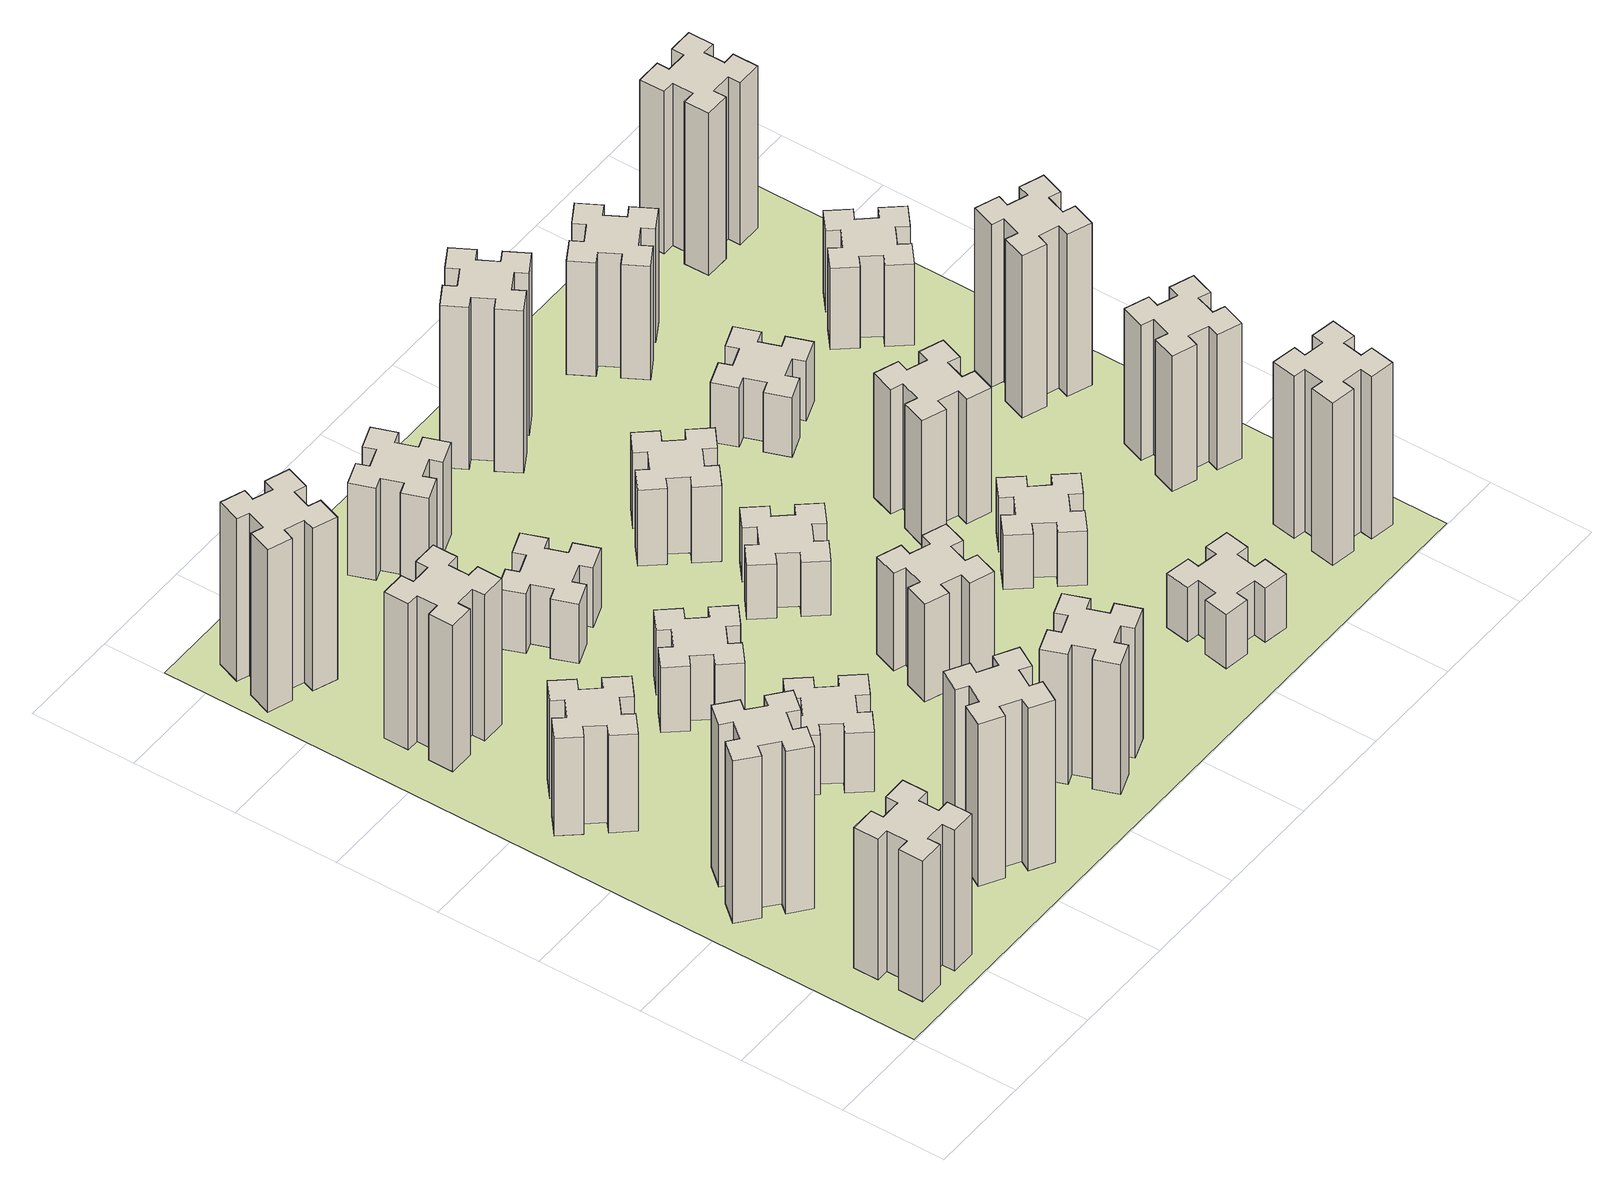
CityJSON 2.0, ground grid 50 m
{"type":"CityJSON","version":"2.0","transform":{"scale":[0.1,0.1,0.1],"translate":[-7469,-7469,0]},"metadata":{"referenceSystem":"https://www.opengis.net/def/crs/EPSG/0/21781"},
"CityObjects":{
"building1":{"type":"Building","attributes":{"class":"1000","function":"1000","usage":"1000","yearOfConstruction":2016,"roofType":"1000","measuredHeight":78,"storeysAboveGround":30,"storeysBelowGround":0},"geometry":[{"type":"Solid","lod":"1","boundaries":[[[[0,1,2,3,4,5,6,7,8,9,10,11,12,13,14,15,16,17,18,19]],[[17,16,20,21]],[[16,15,22,20]],[[15,14,23,22]],[[14,13,24,23]],[[13,12,25,24]],[[12,11,26,25]],[[11,10,27,26]],[[10,9,28,27]],[[9,8,29,28]],[[8,7,30,29]],[[7,6,31,30]],[[6,5,32,31]],[[5,4,33,32]],[[4,3,34,33]],[[3,2,35,34]],[[2,1,36,35]],[[1,0,37,36]],[[0,19,38,37]],[[19,18,39,38]],[[18,17,21,39]],[[24,25,26,27,28,29,30,31,32,33,34,35,36,37,38,39,21,20,22,23]]]]}]},
"building2":{"type":"Building","attributes":{"class":"1000","function":"1000","usage":"1000","yearOfConstruction":2016,"roofType":"1000","measuredHeight":90,"storeysAboveGround":30,"storeysBelowGround":0},"geometry":[{"type":"Solid","lod":"1","boundaries":[[[[40,41,42,43,44,45,46,47,48,49,50,51,52,53,54,55,56,57,58,59]],[[57,56,60,61]],[[56,55,62,60]],[[55,54,63,62]],[[54,53,64,63]],[[53,52,65,64]],[[52,51,66,65]],[[51,50,67,66]],[[50,49,68,67]],[[49,48,69,68]],[[48,47,70,69]],[[47,46,71,70]],[[46,45,72,71]],[[45,44,73,72]],[[44,43,74,73]],[[43,42,75,74]],[[42,41,76,75]],[[41,40,77,76]],[[40,59,78,77]],[[59,58,79,78]],[[58,57,61,79]],[[64,65,66,67,68,69,70,71,72,73,74,75,76,77,78,79,61,60,62,63]]]]}]},
"building3":{"type":"Building","attributes":{"class":"1000","function":"1000","usage":"1000","yearOfConstruction":2016,"roofType":"1000","measuredHeight":54,"storeysAboveGround":30,"storeysBelowGround":0},"geometry":[{"type":"Solid","lod":"1","boundaries":[[[[80,81,82,83,84,85,86,87,88,89,90,91,92,93,94,95,96,97,98,99]],[[97,96,100,101]],[[96,95,102,100]],[[95,94,103,102]],[[94,93,104,103]],[[93,92,105,104]],[[92,91,106,105]],[[91,90,107,106]],[[90,89,108,107]],[[89,88,109,108]],[[88,87,110,109]],[[87,86,111,110]],[[86,85,112,111]],[[85,84,113,112]],[[84,83,114,113]],[[83,82,115,114]],[[82,81,116,115]],[[81,80,117,116]],[[80,99,118,117]],[[99,98,119,118]],[[98,97,101,119]],[[104,105,106,107,108,109,110,111,112,113,114,115,116,117,118,119,101,100,102,103]]]]}]},
"building4":{"type":"Building","attributes":{"class":"1000","function":"1000","usage":"1000","yearOfConstruction":2016,"roofType":"1000","measuredHeight":81,"storeysAboveGround":30,"storeysBelowGround":0},"geometry":[{"type":"Solid","lod":"1","boundaries":[[[[120,121,122,123,124,125,126,127,128,129,130,131,132,133,134,135,136,137,138,139]],[[137,136,140,141]],[[136,135,142,140]],[[135,134,143,142]],[[134,133,144,143]],[[133,132,145,144]],[[132,131,146,145]],[[131,130,147,146]],[[130,129,148,147]],[[129,128,149,148]],[[128,127,150,149]],[[127,126,151,150]],[[126,125,152,151]],[[125,124,153,152]],[[124,123,154,153]],[[123,122,155,154]],[[122,121,156,155]],[[121,120,157,156]],[[120,139,158,157]],[[139,138,159,158]],[[138,137,141,159]],[[144,145,146,147,148,149,150,151,152,153,154,155,156,157,158,159,141,140,142,143]]]]}]},
"building5":{"type":"Building","attributes":{"class":"1000","function":"1000","usage":"1000","yearOfConstruction":2016,"roofType":"1000","measuredHeight":90,"storeysAboveGround":30,"storeysBelowGround":0},"geometry":[{"type":"Solid","lod":"1","boundaries":[[[[160,161,162,163,164,165,166,167,168,169,170,171,172,173,174,175,176,177,178,179]],[[177,176,180,181]],[[176,175,182,180]],[[175,174,183,182]],[[174,173,184,183]],[[173,172,185,184]],[[172,171,186,185]],[[171,170,187,186]],[[170,169,188,187]],[[169,168,189,188]],[[168,167,190,189]],[[167,166,191,190]],[[166,165,192,191]],[[165,164,193,192]],[[164,163,194,193]],[[163,162,195,194]],[[162,161,196,195]],[[161,160,197,196]],[[160,179,198,197]],[[179,178,199,198]],[[178,177,181,199]],[[184,185,186,187,188,189,190,191,192,193,194,195,196,197,198,199,181,180,182,183]]]]}]},
"building6":{"type":"Building","attributes":{"class":"1000","function":"1000","usage":"1000","yearOfConstruction":2016,"roofType":"1000","measuredHeight":90,"storeysAboveGround":30,"storeysBelowGround":0},"geometry":[{"type":"Solid","lod":"1","boundaries":[[[[200,201,202,203,204,205,206,207,208,209,210,211,212,213,214,215,216,217,218,219]],[[217,216,220,221]],[[216,215,222,220]],[[215,214,223,222]],[[214,213,224,223]],[[213,212,225,224]],[[212,211,226,225]],[[211,210,227,226]],[[210,209,228,227]],[[209,208,229,228]],[[208,207,230,229]],[[207,206,231,230]],[[206,205,232,231]],[[205,204,233,232]],[[204,203,234,233]],[[203,202,235,234]],[[202,201,236,235]],[[201,200,237,236]],[[200,219,238,237]],[[219,218,239,238]],[[218,217,221,239]],[[224,225,226,227,228,229,230,231,232,233,234,235,236,237,238,239,221,220,222,223]]]]}]},
"building7":{"type":"Building","attributes":{"class":"1000","function":"1000","usage":"1000","yearOfConstruction":2016,"roofType":"1000","measuredHeight":33,"storeysAboveGround":30,"storeysBelowGround":0},"geometry":[{"type":"Solid","lod":"1","boundaries":[[[[240,241,242,243,244,245,246,247,248,249,250,251,252,253,254,255,256,257,258,259]],[[257,256,260,261]],[[256,255,262,260]],[[255,254,263,262]],[[254,253,264,263]],[[253,252,265,264]],[[252,251,266,265]],[[251,250,267,266]],[[250,249,268,267]],[[249,248,269,268]],[[248,247,270,269]],[[247,246,271,270]],[[246,245,272,271]],[[245,244,273,272]],[[244,243,274,273]],[[243,242,275,274]],[[242,241,276,275]],[[241,240,277,276]],[[240,259,278,277]],[[259,258,279,278]],[[258,257,261,279]],[[264,265,266,267,268,269,270,271,272,273,274,275,276,277,278,279,261,260,262,263]]]]}]},
"building8":{"type":"Building","attributes":{"class":"1000","function":"1000","usage":"1000","yearOfConstruction":2016,"roofType":"1000","measuredHeight":36,"storeysAboveGround":30,"storeysBelowGround":0},"geometry":[{"type":"Solid","lod":"1","boundaries":[[[[280,281,282,283,284,285,286,287,288,289,290,291,292,293,294,295,296,297,298,299]],[[297,296,300,301]],[[296,295,302,300]],[[295,294,303,302]],[[294,293,304,303]],[[293,292,305,304]],[[292,291,306,305]],[[291,290,307,306]],[[290,289,308,307]],[[289,288,309,308]],[[288,287,310,309]],[[287,286,311,310]],[[286,285,312,311]],[[285,284,313,312]],[[284,283,314,313]],[[283,282,315,314]],[[282,281,316,315]],[[281,280,317,316]],[[280,299,318,317]],[[299,298,319,318]],[[298,297,301,319]],[[304,305,306,307,308,309,310,311,312,313,314,315,316,317,318,319,301,300,302,303]]]]}]},
"building9":{"type":"Building","attributes":{"class":"1000","function":"1000","usage":"1000","yearOfConstruction":2016,"roofType":"1000","measuredHeight":72,"storeysAboveGround":30,"storeysBelowGround":0},"geometry":[{"type":"Solid","lod":"1","boundaries":[[[[320,321,322,323,324,325,326,327,328,329,330,331,332,333,334,335,336,337,338,339]],[[337,336,340,341]],[[336,335,342,340]],[[335,334,343,342]],[[334,333,344,343]],[[333,332,345,344]],[[332,331,346,345]],[[331,330,347,346]],[[330,329,348,347]],[[329,328,349,348]],[[328,327,350,349]],[[327,326,351,350]],[[326,325,352,351]],[[325,324,353,352]],[[324,323,354,353]],[[323,322,355,354]],[[322,321,356,355]],[[321,320,357,356]],[[320,339,358,357]],[[339,338,359,358]],[[338,337,341,359]],[[344,345,346,347,348,349,350,351,352,353,354,355,356,357,358,359,341,340,342,343]]]]}]},
"building10":{"type":"Building","attributes":{"class":"1000","function":"1000","usage":"1000","yearOfConstruction":2016,"roofType":"1000","measuredHeight":33,"storeysAboveGround":30,"storeysBelowGround":0},"geometry":[{"type":"Solid","lod":"1","boundaries":[[[[360,361,362,363,364,365,366,367,368,369,370,371,372,373,374,375,376,377,378,379]],[[377,376,380,381]],[[376,375,382,380]],[[375,374,383,382]],[[374,373,384,383]],[[373,372,385,384]],[[372,371,386,385]],[[371,370,387,386]],[[370,369,388,387]],[[369,368,389,388]],[[368,367,390,389]],[[367,366,391,390]],[[366,365,392,391]],[[365,364,393,392]],[[364,363,394,393]],[[363,362,395,394]],[[362,361,396,395]],[[361,360,397,396]],[[360,379,398,397]],[[379,378,399,398]],[[378,377,381,399]],[[384,385,386,387,388,389,390,391,392,393,394,395,396,397,398,399,381,380,382,383]]]]}]},
"building11":{"type":"Building","attributes":{"class":"1000","function":"1000","usage":"1000","yearOfConstruction":2016,"roofType":"1000","measuredHeight":51,"storeysAboveGround":30,"storeysBelowGround":0},"geometry":[{"type":"Solid","lod":"1","boundaries":[[[[400,401,402,403,404,405,406,407,408,409,410,411,412,413,414,415,416,417,418,419]],[[417,416,420,421]],[[416,415,422,420]],[[415,414,423,422]],[[414,413,424,423]],[[413,412,425,424]],[[412,411,426,425]],[[411,410,427,426]],[[410,409,428,427]],[[409,408,429,428]],[[408,407,430,429]],[[407,406,431,430]],[[406,405,432,431]],[[405,404,433,432]],[[404,403,434,433]],[[403,402,435,434]],[[402,401,436,435]],[[401,400,437,436]],[[400,419,438,437]],[[419,418,439,438]],[[418,417,421,439]],[[424,425,426,427,428,429,430,431,432,433,434,435,436,437,438,439,421,420,422,423]]]]}]},
"building12":{"type":"Building","attributes":{"class":"1000","function":"1000","usage":"1000","yearOfConstruction":2016,"roofType":"1000","measuredHeight":54,"storeysAboveGround":30,"storeysBelowGround":0},"geometry":[{"type":"Solid","lod":"1","boundaries":[[[[440,441,442,443,444,445,446,447,448,449,450,451,452,453,454,455,456,457,458,459]],[[457,456,460,461]],[[456,455,462,460]],[[455,454,463,462]],[[454,453,464,463]],[[453,452,465,464]],[[452,451,466,465]],[[451,450,467,466]],[[450,449,468,467]],[[449,448,469,468]],[[448,447,470,469]],[[447,446,471,470]],[[446,445,472,471]],[[445,444,473,472]],[[444,443,474,473]],[[443,442,475,474]],[[442,441,476,475]],[[441,440,477,476]],[[440,459,478,477]],[[459,458,479,478]],[[458,457,461,479]],[[464,465,466,467,468,469,470,471,472,473,474,475,476,477,478,479,461,460,462,463]]]]}]},
"building13":{"type":"Building","attributes":{"class":"1000","function":"1000","usage":"1000","yearOfConstruction":2016,"roofType":"1000","measuredHeight":30,"storeysAboveGround":30,"storeysBelowGround":0},"geometry":[{"type":"Solid","lod":"1","boundaries":[[[[480,481,482,483,484,485,486,487,488,489,490,491,492,493,494,495,496,497,498,499]],[[497,496,500,501]],[[496,495,502,500]],[[495,494,503,502]],[[494,493,504,503]],[[493,492,505,504]],[[492,491,506,505]],[[491,490,507,506]],[[490,489,508,507]],[[489,488,509,508]],[[488,487,510,509]],[[487,486,511,510]],[[486,485,512,511]],[[485,484,513,512]],[[484,483,514,513]],[[483,482,515,514]],[[482,481,516,515]],[[481,480,517,516]],[[480,499,518,517]],[[499,498,519,518]],[[498,497,501,519]],[[504,505,506,507,508,509,510,511,512,513,514,515,516,517,518,519,501,500,502,503]]]]}]},
"building14":{"type":"Building","attributes":{"class":"1000","function":"1000","usage":"1000","yearOfConstruction":2016,"roofType":"1000","measuredHeight":42,"storeysAboveGround":30,"storeysBelowGround":0},"geometry":[{"type":"Solid","lod":"1","boundaries":[[[[520,521,522,523,524,525,526,527,528,529,530,531,532,533,534,535,536,537,538,539]],[[537,536,540,541]],[[536,535,542,540]],[[535,534,543,542]],[[534,533,544,543]],[[533,532,545,544]],[[532,531,546,545]],[[531,530,547,546]],[[530,529,548,547]],[[529,528,549,548]],[[528,527,550,549]],[[527,526,551,550]],[[526,525,552,551]],[[525,524,553,552]],[[524,523,554,553]],[[523,522,555,554]],[[522,521,556,555]],[[521,520,557,556]],[[520,539,558,557]],[[539,538,559,558]],[[538,537,541,559]],[[544,545,546,547,548,549,550,551,552,553,554,555,556,557,558,559,541,540,542,543]]]]}]},
"building15":{"type":"Building","attributes":{"class":"1000","function":"1000","usage":"1000","yearOfConstruction":2016,"roofType":"1000","measuredHeight":30,"storeysAboveGround":30,"storeysBelowGround":0},"geometry":[{"type":"Solid","lod":"1","boundaries":[[[[560,561,562,563,564,565,566,567,568,569,570,571,572,573,574,575,576,577,578,579]],[[577,576,580,581]],[[576,575,582,580]],[[575,574,583,582]],[[574,573,584,583]],[[573,572,585,584]],[[572,571,586,585]],[[571,570,587,586]],[[570,569,588,587]],[[569,568,589,588]],[[568,567,590,589]],[[567,566,591,590]],[[566,565,592,591]],[[565,564,593,592]],[[564,563,594,593]],[[563,562,595,594]],[[562,561,596,595]],[[561,560,597,596]],[[560,579,598,597]],[[579,578,599,598]],[[578,577,581,599]],[[584,585,586,587,588,589,590,591,592,593,594,595,596,597,598,599,581,580,582,583]]]]}]},
"building16":{"type":"Building","attributes":{"class":"1000","function":"1000","usage":"1000","yearOfConstruction":2016,"roofType":"1000","measuredHeight":90,"storeysAboveGround":30,"storeysBelowGround":0},"geometry":[{"type":"Solid","lod":"1","boundaries":[[[[600,601,602,603,604,605,606,607,608,609,610,611,612,613,614,615,616,617,618,619]],[[617,616,620,621]],[[616,615,622,620]],[[615,614,623,622]],[[614,613,624,623]],[[613,612,625,624]],[[612,611,626,625]],[[611,610,627,626]],[[610,609,628,627]],[[609,608,629,628]],[[608,607,630,629]],[[607,606,631,630]],[[606,605,632,631]],[[605,604,633,632]],[[604,603,634,633]],[[603,602,635,634]],[[602,601,636,635]],[[601,600,637,636]],[[600,619,638,637]],[[619,618,639,638]],[[618,617,621,639]],[[624,625,626,627,628,629,630,631,632,633,634,635,636,637,638,639,621,620,622,623]]]]}]},
"building17":{"type":"Building","attributes":{"class":"1000","function":"1000","usage":"1000","yearOfConstruction":2016,"roofType":"1000","measuredHeight":30,"storeysAboveGround":30,"storeysBelowGround":0},"geometry":[{"type":"Solid","lod":"1","boundaries":[[[[640,641,642,643,644,645,646,647,648,649,650,651,652,653,654,655,656,657,658,659]],[[657,656,660,661]],[[656,655,662,660]],[[655,654,663,662]],[[654,653,664,663]],[[653,652,665,664]],[[652,651,666,665]],[[651,650,667,666]],[[650,649,668,667]],[[649,648,669,668]],[[648,647,670,669]],[[647,646,671,670]],[[646,645,672,671]],[[645,644,673,672]],[[644,643,674,673]],[[643,642,675,674]],[[642,641,676,675]],[[641,640,677,676]],[[640,659,678,677]],[[659,658,679,678]],[[658,657,661,679]],[[664,665,666,667,668,669,670,671,672,673,674,675,676,677,678,679,661,660,662,663]]]]}]},
"building18":{"type":"Building","attributes":{"class":"1000","function":"1000","usage":"1000","yearOfConstruction":2016,"roofType":"1000","measuredHeight":69,"storeysAboveGround":30,"storeysBelowGround":0},"geometry":[{"type":"Solid","lod":"1","boundaries":[[[[680,681,682,683,684,685,686,687,688,689,690,691,692,693,694,695,696,697,698,699]],[[697,696,700,701]],[[696,695,702,700]],[[695,694,703,702]],[[694,693,704,703]],[[693,692,705,704]],[[692,691,706,705]],[[691,690,707,706]],[[690,689,708,707]],[[689,688,709,708]],[[688,687,710,709]],[[687,686,711,710]],[[686,685,712,711]],[[685,684,713,712]],[[684,683,714,713]],[[683,682,715,714]],[[682,681,716,715]],[[681,680,717,716]],[[680,699,718,717]],[[699,698,719,718]],[[698,697,701,719]],[[704,705,706,707,708,709,710,711,712,713,714,715,716,717,718,719,701,700,702,703]]]]}]},
"building19":{"type":"Building","attributes":{"class":"1000","function":"1000","usage":"1000","yearOfConstruction":2016,"roofType":"1000","measuredHeight":33,"storeysAboveGround":30,"storeysBelowGround":0},"geometry":[{"type":"Solid","lod":"1","boundaries":[[[[720,721,722,723,724,725,726,727,728,729,730,731,732,733,734,735,736,737,738,739]],[[737,736,740,741]],[[736,735,742,740]],[[735,734,743,742]],[[734,733,744,743]],[[733,732,745,744]],[[732,731,746,745]],[[731,730,747,746]],[[730,729,748,747]],[[729,728,749,748]],[[728,727,750,749]],[[727,726,751,750]],[[726,725,752,751]],[[725,724,753,752]],[[724,723,754,753]],[[723,722,755,754]],[[722,721,756,755]],[[721,720,757,756]],[[720,739,758,757]],[[739,738,759,758]],[[738,737,741,759]],[[744,745,746,747,748,749,750,751,752,753,754,755,756,757,758,759,741,740,742,743]]]]}]},
"building20":{"type":"Building","attributes":{"class":"1000","function":"1000","usage":"1000","yearOfConstruction":2016,"roofType":"1000","measuredHeight":90,"storeysAboveGround":30,"storeysBelowGround":0},"geometry":[{"type":"Solid","lod":"1","boundaries":[[[[760,761,762,763,764,765,766,767,768,769,770,771,772,773,774,775,776,777,778,779]],[[777,776,780,781]],[[776,775,782,780]],[[775,774,783,782]],[[774,773,784,783]],[[773,772,785,784]],[[772,771,786,785]],[[771,770,787,786]],[[770,769,788,787]],[[769,768,789,788]],[[768,767,790,789]],[[767,766,791,790]],[[766,765,792,791]],[[765,764,793,792]],[[764,763,794,793]],[[763,762,795,794]],[[762,761,796,795]],[[761,760,797,796]],[[760,779,798,797]],[[779,778,799,798]],[[778,777,781,799]],[[784,785,786,787,788,789,790,791,792,793,794,795,796,797,798,799,781,780,782,783]]]]}]},
"building21":{"type":"Building","attributes":{"class":"1000","function":"1000","usage":"1000","yearOfConstruction":2016,"roofType":"1000","measuredHeight":63,"storeysAboveGround":30,"storeysBelowGround":0},"geometry":[{"type":"Solid","lod":"1","boundaries":[[[[800,801,802,803,804,805,806,807,808,809,810,811,812,813,814,815,816,817,818,819]],[[817,816,820,821]],[[816,815,822,820]],[[815,814,823,822]],[[814,813,824,823]],[[813,812,825,824]],[[812,811,826,825]],[[811,810,827,826]],[[810,809,828,827]],[[809,808,829,828]],[[808,807,830,829]],[[807,806,831,830]],[[806,805,832,831]],[[805,804,833,832]],[[804,803,834,833]],[[803,802,835,834]],[[802,801,836,835]],[[801,800,837,836]],[[800,819,838,837]],[[819,818,839,838]],[[818,817,821,839]],[[824,825,826,827,828,829,830,831,832,833,834,835,836,837,838,839,821,820,822,823]]]]}]},
"building22":{"type":"Building","attributes":{"class":"1000","function":"1000","usage":"1000","yearOfConstruction":2016,"roofType":"1000","measuredHeight":75,"storeysAboveGround":30,"storeysBelowGround":0},"geometry":[{"type":"Solid","lod":"1","boundaries":[[[[840,841,842,843,844,845,846,847,848,849,850,851,852,853,854,855,856,857,858,859]],[[857,856,860,861]],[[856,855,862,860]],[[855,854,863,862]],[[854,853,864,863]],[[853,852,865,864]],[[852,851,866,865]],[[851,850,867,866]],[[850,849,868,867]],[[849,848,869,868]],[[848,847,870,869]],[[847,846,871,870]],[[846,845,872,871]],[[845,844,873,872]],[[844,843,874,873]],[[843,842,875,874]],[[842,841,876,875]],[[841,840,877,876]],[[840,859,878,877]],[[859,858,879,878]],[[858,857,861,879]],[[864,865,866,867,868,869,870,871,872,873,874,875,876,877,878,879,861,860,862,863]]]]}]},
"building23":{"type":"Building","attributes":{"class":"1000","function":"1000","usage":"1000","yearOfConstruction":2016,"roofType":"1000","measuredHeight":90,"storeysAboveGround":30,"storeysBelowGround":0},"geometry":[{"type":"Solid","lod":"1","boundaries":[[[[880,881,882,883,884,885,886,887,888,889,890,891,892,893,894,895,896,897,898,899]],[[897,896,900,901]],[[896,895,902,900]],[[895,894,903,902]],[[894,893,904,903]],[[893,892,905,904]],[[892,891,906,905]],[[891,890,907,906]],[[890,889,908,907]],[[889,888,909,908]],[[888,887,910,909]],[[887,886,911,910]],[[886,885,912,911]],[[885,884,913,912]],[[884,883,914,913]],[[883,882,915,914]],[[882,881,916,915]],[[881,880,917,916]],[[880,899,918,917]],[[899,898,919,918]],[[898,897,901,919]],[[904,905,906,907,908,909,910,911,912,913,914,915,916,917,918,919,901,900,902,903]]]]}]},
"building24":{"type":"Building","attributes":{"class":"1000","function":"1000","usage":"1000","yearOfConstruction":2016,"roofType":"1000","measuredHeight":45,"storeysAboveGround":30,"storeysBelowGround":0},"geometry":[{"type":"Solid","lod":"1","boundaries":[[[[920,921,922,923,924,925,926,927,928,929,930,931,932,933,934,935,936,937,938,939]],[[937,936,940,941]],[[936,935,942,940]],[[935,934,943,942]],[[934,933,944,943]],[[933,932,945,944]],[[932,931,946,945]],[[931,930,947,946]],[[930,929,948,947]],[[929,928,949,948]],[[928,927,950,949]],[[927,926,951,950]],[[926,925,952,951]],[[925,924,953,952]],[[924,923,954,953]],[[923,922,955,954]],[[922,921,956,955]],[[921,920,957,956]],[[920,939,958,957]],[[939,938,959,958]],[[938,937,941,959]],[[944,945,946,947,948,949,950,951,952,953,954,955,956,957,958,959,941,940,942,943]]]]}]},
"building25":{"type":"Building","attributes":{"class":"1000","function":"1000","usage":"1000","yearOfConstruction":2016,"roofType":"1000","measuredHeight":90,"storeysAboveGround":30,"storeysBelowGround":0},"geometry":[{"type":"Solid","lod":"1","boundaries":[[[[960,961,962,963,964,965,966,967,968,969,970,971,972,973,974,975,976,977,978,979]],[[977,976,980,981]],[[976,975,982,980]],[[975,974,983,982]],[[974,973,984,983]],[[973,972,985,984]],[[972,971,986,985]],[[971,970,987,986]],[[970,969,988,987]],[[969,968,989,988]],[[968,967,990,989]],[[967,966,991,990]],[[966,965,992,991]],[[965,964,993,992]],[[964,963,994,993]],[[963,962,995,994]],[[962,961,996,995]],[[961,960,997,996]],[[960,979,998,997]],[[979,978,999,998]],[[978,977,981,999]],[[984,985,986,987,988,989,990,991,992,993,994,995,996,997,998,999,981,980,982,983]]]]}]},
"landuse1":{"type":"LandUse","attributes":{"name":"plot1","function":"1010"},"geometry":[{"type":"MultiSurface","lod":"1","boundaries":[[[1000,1001,1002,1003]]]}]}
},
"vertices":[
[265,325,0],[265,225,0],[205,225,0],[205,105,0],[325,105,0],[325,165,0],[425,165,0],[425,105,0],[545,105,0],[545,225,0],[485,225,0],[485,325,0],[545,325,0],[545,445,0],[425,445,0],[425,385,0],[325,385,0],[325,445,0],[205,445,0],[205,325,0],[325,385,780],[325,445,780],[425,385,780],[425,445,780],[545,445,780],[545,325,780],[485,325,780],[485,225,780],[545,225,780],[545,105,780],[425,105,780],[425,165,780],[325,165,780],[325,105,780],[205,105,780],[205,225,780],[265,225,780],[265,325,780],[205,325,780],[205,445,780],
[484,1067,0],[408,1132,0],[446,1178,0],[354,1255,0],[277,1163,0],[323,1124,0],[259,1048,0],[213,1086,0],[136,994,0],[228,917,0],[266,963,0],[343,899,0],[304,853,0],[396,776,0],[473,868,0],[427,906,0],[492,983,0],[538,944,0],[615,1036,0],[523,1113,0],[492,983,900],[538,944,900],[427,906,900],[473,868,900],[396,776,900],[304,853,900],[343,899,900],[266,963,900],[228,917,900],[136,994,900],[213,1086,900],[259,1048,900],[323,1124,900],[277,1163,900],[354,1255,900],[446,1178,900],[408,1132,900],[484,1067,900],[523,1113,900],[615,1036,900],
[492,1888,0],[427,1964,0],[473,2003,0],[396,2095,0],[304,2018,0],[343,1972,0],[266,1907,0],[228,1953,0],[136,1876,0],[213,1784,0],[259,1823,0],[323,1746,0],[277,1708,0],[354,1616,0],[446,1693,0],[408,1739,0],[484,1803,0],[523,1757,0],[615,1834,0],[538,1926,0],[484,1803,540],[523,1757,540],[408,1739,540],[446,1693,540],[354,1616,540],[277,1708,540],[323,1746,540],[259,1823,540],[213,1784,540],[136,1876,540],[228,1953,540],[266,1907,540],[343,1972,540],[304,2018,540],[396,2095,540],[473,2003,540],[427,1964,540],[492,1888,540],[538,1926,540],[615,1834,540],
[485,2545,0],[485,2645,0],[545,2645,0],[545,2765,0],[425,2765,0],[425,2705,0],[325,2705,0],[325,2765,0],[205,2765,0],[205,2645,0],[265,2645,0],[265,2545,0],[205,2545,0],[205,2425,0],[325,2425,0],[325,2485,0],[425,2485,0],[425,2425,0],[545,2425,0],[545,2545,0],[425,2485,810],[425,2425,810],[325,2485,810],[325,2425,810],[205,2425,810],[205,2545,810],[265,2545,810],[265,2645,810],[205,2645,810],[205,2765,810],[325,2765,810],[325,2705,810],[425,2705,810],[425,2765,810],[545,2765,810],[545,2645,810],[485,2645,810],[485,2545,810],[545,2545,810],[545,2425,810],
[1214,446,0],[1127,496,0],[1157,548,0],[1053,608,0],[993,504,0],[1045,474,0],[995,387,0],[943,417,0],[883,313,0],[987,253,0],[1017,305,0],[1104,255,0],[1074,203,0],[1178,143,0],[1238,247,0],[1186,277,0],[1236,364,0],[1288,334,0],[1348,438,0],[1244,498,0],[1236,364,900],[1288,334,900],[1186,277,900],[1238,247,900],[1178,143,900],[1074,203,900],[1104,255,900],[1017,305,900],[987,253,900],[883,313,900],[943,417,900],[995,387,900],[1045,474,900],[993,504,900],[1053,608,900],[1157,548,900],[1127,496,900],[1214,446,900],[1244,498,900],[1348,438,900],
[189,3420,0],[155,3326,0],[99,3347,0],[57,3234,0],[170,3193,0],[191,3249,0],[285,3215,0],[264,3159,0],[377,3117,0],[418,3230,0],[362,3251,0],[396,3345,0],[452,3324,0],[493,3437,0],[380,3478,0],[360,3422,0],[266,3456,0],[287,3512,0],[174,3553,0],[133,3440,0],[266,3456,900],[287,3512,900],[360,3422,900],[380,3478,900],[493,3437,900],[452,3324,900],[396,3345,900],[362,3251,900],[418,3230,900],[377,3117,900],[264,3159,900],[285,3215,900],[191,3249,900],[170,3193,900],[57,3234,900],[99,3347,900],[155,3326,900],[189,3420,900],[133,3440,900],[174,3553,900],
[1083,1332,0],[1006,1267,0],[968,1313,0],[876,1236,0],[953,1144,0],[999,1183,0],[1063,1106,0],[1017,1068,0],[1094,976,0],[1186,1053,0],[1148,1099,0],[1224,1163,0],[1263,1117,0],[1355,1194,0],[1278,1286,0],[1232,1248,0],[1167,1324,0],[1213,1363,0],[1136,1455,0],[1044,1378,0],[1167,1324,330],[1213,1363,330],[1232,1248,330],[1278,1286,330],[1355,1194,330],[1263,1117,330],[1224,1163,330],[1148,1099,330],[1186,1053,330],[1094,976,330],[1017,1068,330],[1063,1106,330],[999,1183,330],[953,1144,330],[876,1236,330],[968,1313,330],[1006,1267,330],[1083,1332,330],[1044,1378,330],[1136,1455,330],
[1083,1972,0],[1006,1907,0],[968,1953,0],[876,1876,0],[953,1784,0],[999,1823,0],[1063,1746,0],[1017,1708,0],[1094,1616,0],[1186,1693,0],[1148,1739,0],[1224,1803,0],[1263,1757,0],[1355,1834,0],[1278,1926,0],[1232,1888,0],[1167,1964,0],[1213,2003,0],[1136,2095,0],[1044,2018,0],[1167,1964,360],[1213,2003,360],[1232,1888,360],[1278,1926,360],[1355,1834,360],[1263,1757,360],[1224,1803,360],[1148,1739,360],[1186,1693,360],[1094,1616,360],[1017,1708,360],[1063,1746,360],[999,1823,360],[953,1784,360],[876,1876,360],[968,1953,360],[1006,1907,360],[1083,1972,360],[1044,2018,360],[1136,2095,360],
[1765,496,0],[1671,462,0],[1650,518,0],[1537,477,0],[1579,364,0],[1635,385,0],[1669,291,0],[1613,270,0],[1654,157,0],[1767,199,0],[1746,255,0],[1840,289,0],[1860,233,0],[1973,274,0],[1932,387,0],[1876,366,0],[1842,460,0],[1898,480,0],[1857,593,0],[1744,552,0],[1842,460,720],[1898,480,720],[1876,366,720],[1932,387,720],[1973,274,720],[1860,233,720],[1840,289,720],[1746,255,720],[1767,199,720],[1654,157,720],[1613,270,720],[1669,291,720],[1635,385,720],[1579,364,720],[1537,477,720],[1650,518,720],[1671,462,720],[1765,496,720],[1744,552,720],[1857,593,720],
[1106,2475,0],[1200,2509,0],[1220,2453,0],[1333,2494,0],[1292,2607,0],[1236,2586,0],[1202,2680,0],[1258,2700,0],[1217,2813,0],[1104,2772,0],[1125,2716,0],[1031,2682,0],[1010,2738,0],[897,2697,0],[939,2584,0],[995,2605,0],[1029,2511,0],[973,2490,0],[1014,2377,0],[1127,2419,0],[1029,2511,330],[973,2490,330],[995,2605,330],[939,2584,330],[897,2697,330],[1010,2738,330],[1031,2682,330],[1125,2716,330],[1104,2772,330],[1217,2813,330],[1258,2700,330],[1202,2680,330],[1236,2586,330],[1292,2607,330],[1333,2494,330],[1220,2453,330],[1200,2509,330],[1106,2475,330],[1127,2419,330],[1014,2377,330],
[1125,3456,0],[1031,3422,0],[1010,3478,0],[897,3437,0],[939,3324,0],[995,3345,0],[1029,3251,0],[973,3230,0],[1014,3117,0],[1127,3159,0],[1106,3215,0],[1200,3249,0],[1220,3193,0],[1333,3234,0],[1292,3347,0],[1236,3326,0],[1202,3420,0],[1258,3440,0],[1217,3553,0],[1104,3512,0],[1202,3420,510],[1258,3440,510],[1236,3326,510],[1292,3347,510],[1333,3234,510],[1220,3193,510],[1200,3249,510],[1106,3215,510],[1127,3159,510],[1014,3117,510],[973,3230,510],[1029,3251,510],[995,3345,510],[939,3324,510],[897,3437,510],[1010,3478,510],[1031,3422,510],[1125,3456,510],[1104,3512,510],[1217,3553,510],
[1769,1300,0],[1735,1206,0],[1679,1227,0],[1637,1114,0],[1750,1073,0],[1771,1129,0],[1865,1095,0],[1844,1039,0],[1957,997,0],[1998,1110,0],[1942,1131,0],[1976,1225,0],[2032,1204,0],[2073,1317,0],[1960,1358,0],[1940,1302,0],[1846,1336,0],[1867,1392,0],[1754,1433,0],[1713,1320,0],[1846,1336,540],[1867,1392,540],[1940,1302,540],[1960,1358,540],[2073,1317,540],[2032,1204,540],[1976,1225,540],[1942,1131,540],[1998,1110,540],[1957,997,540],[1844,1039,540],[1865,1095,540],[1771,1129,540],[1750,1073,540],[1637,1114,540],[1679,1227,540],[1735,1206,540],[1769,1300,540],[1713,1320,540],[1754,1433,540],
[1972,1988,0],[1907,2064,0],[1953,2103,0],[1876,2195,0],[1784,2118,0],[1823,2072,0],[1746,2007,0],[1708,2053,0],[1616,1976,0],[1693,1884,0],[1739,1923,0],[1803,1846,0],[1757,1808,0],[1834,1716,0],[1926,1793,0],[1888,1839,0],[1964,1903,0],[2003,1857,0],[2095,1934,0],[2018,2026,0],[1964,1903,300],[2003,1857,300],[1888,1839,300],[1926,1793,300],[1834,1716,300],[1757,1808,300],[1803,1846,300],[1739,1923,300],[1693,1884,300],[1616,1976,300],[1708,2053,300],[1746,2007,300],[1823,2072,300],[1784,2118,300],[1876,2195,300],[1953,2103,300],[1907,2064,300],[1972,1988,300],[2018,2026,300],[2095,1934,300],
[1739,2463,0],[1803,2386,0],[1757,2348,0],[1834,2256,0],[1926,2333,0],[1888,2379,0],[1964,2443,0],[2003,2397,0],[2095,2474,0],[2018,2566,0],[1972,2528,0],[1907,2604,0],[1953,2643,0],[1876,2735,0],[1784,2658,0],[1823,2612,0],[1746,2547,0],[1708,2593,0],[1616,2516,0],[1693,2424,0],[1746,2547,420],[1708,2593,420],[1823,2612,420],[1784,2658,420],[1876,2735,420],[1953,2643,420],[1907,2604,420],[1972,2528,420],[2018,2566,420],[2095,2474,420],[2003,2397,420],[1964,2443,420],[1888,2379,420],[1926,2333,420],[1834,2256,420],[1757,2348,420],[1803,2386,420],[1739,2463,420],[1693,2424,420],[1616,2516,420],
[2596,444,0],[2578,345,0],[2519,356,0],[2498,237,0],[2617,217,0],[2627,276,0],[2725,258,0],[2715,199,0],[2833,178,0],[2854,297,0],[2795,307,0],[2812,405,0],[2871,395,0],[2892,513,0],[2774,534,0],[2764,475,0],[2665,492,0],[2676,551,0],[2557,572,0],[2537,454,0],[2665,492,300],[2676,551,300],[2764,475,300],[2774,534,300],[2892,513,300],[2871,395,300],[2812,405,300],[2795,307,300],[2854,297,300],[2833,178,300],[2715,199,300],[2725,258,300],[2627,276,300],[2617,217,300],[2498,237,300],[2519,356,300],[2578,345,300],[2596,444,300],[2537,454,300],[2557,572,300],
[1844,3556,0],[1757,3506,0],[1727,3558,0],[1623,3498,0],[1683,3394,0],[1735,3424,0],[1785,3337,0],[1733,3307,0],[1793,3203,0],[1897,3263,0],[1867,3315,0],[1954,3365,0],[1984,3313,0],[2088,3373,0],[2028,3477,0],[1976,3447,0],[1926,3534,0],[1978,3564,0],[1918,3668,0],[1814,3608,0],[1926,3534,900],[1978,3564,900],[1976,3447,900],[2028,3477,900],[2088,3373,900],[1984,3313,900],[1954,3365,900],[1867,3315,900],[1897,3263,900],[1793,3203,900],[1733,3307,900],[1785,3337,900],[1735,3424,900],[1683,3394,900],[1623,3498,900],[1727,3558,900],[1757,3506,900],[1844,3556,900],[1814,3608,900],[1918,3668,900],
[2628,1099,0],[2704,1163,0],[2743,1117,0],[2835,1194,0],[2758,1286,0],[2712,1248,0],[2647,1324,0],[2693,1363,0],[2616,1455,0],[2524,1378,0],[2563,1332,0],[2486,1267,0],[2448,1313,0],[2356,1236,0],[2433,1144,0],[2479,1183,0],[2543,1106,0],[2497,1068,0],[2574,976,0],[2666,1053,0],[2543,1106,300],[2497,1068,300],[2479,1183,300],[2433,1144,300],[2356,1236,300],[2448,1313,300],[2486,1267,300],[2563,1332,300],[2524,1378,300],[2616,1455,300],[2693,1363,300],[2647,1324,300],[2712,1248,300],[2758,1286,300],[2835,1194,300],[2743,1117,300],[2704,1163,300],[2628,1099,300],[2666,1053,300],[2574,976,300],
[2682,1671,0],[2716,1765,0],[2772,1744,0],[2813,1857,0],[2700,1898,0],[2680,1842,0],[2586,1876,0],[2607,1932,0],[2494,1973,0],[2453,1860,0],[2509,1840,0],[2475,1746,0],[2419,1767,0],[2377,1654,0],[2490,1613,0],[2511,1669,0],[2605,1635,0],[2584,1579,0],[2697,1537,0],[2738,1650,0],[2605,1635,690],[2584,1579,690],[2511,1669,690],[2490,1613,690],[2377,1654,690],[2419,1767,690],[2475,1746,690],[2509,1840,690],[2453,1860,690],[2494,1973,690],[2607,1932,690],[2586,1876,690],[2680,1842,690],[2700,1898,690],[2813,1857,690],[2772,1744,690],[2716,1765,690],[2682,1671,690],[2738,1650,690],[2697,1537,690],
[2586,2475,0],[2680,2509,0],[2700,2453,0],[2813,2494,0],[2772,2607,0],[2716,2586,0],[2682,2680,0],[2738,2700,0],[2697,2813,0],[2584,2772,0],[2605,2716,0],[2511,2682,0],[2490,2738,0],[2377,2697,0],[2419,2584,0],[2475,2605,0],[2509,2511,0],[2453,2490,0],[2494,2377,0],[2607,2419,0],[2509,2511,330],[2453,2490,330],[2475,2605,330],[2419,2584,330],[2377,2697,330],[2490,2738,330],[2511,2682,330],[2605,2716,330],[2584,2772,330],[2697,2813,330],[2738,2700,330],[2682,2680,330],[2716,2586,330],[2772,2607,330],[2813,2494,330],[2700,2453,330],[2680,2509,330],[2586,2475,330],[2607,2419,330],[2494,2377,330],
[3504,475,0],[3405,492,0],[3416,551,0],[3297,572,0],[3277,454,0],[3336,444,0],[3318,345,0],[3259,356,0],[3238,237,0],[3357,217,0],[3367,276,0],[3465,258,0],[3455,199,0],[3573,178,0],[3594,297,0],[3535,307,0],[3552,405,0],[3611,395,0],[3632,513,0],[3514,534,0],[3552,405,900],[3611,395,900],[3535,307,900],[3594,297,900],[3573,178,900],[3455,199,900],[3465,258,900],[3367,276,900],[3357,217,900],[3238,237,900],[3259,356,900],[3318,345,900],[3336,444,900],[3277,454,900],[3297,572,900],[3416,551,900],[3405,492,900],[3504,475,900],[3514,534,900],[3632,513,900],
[2716,3347,0],[2666,3434,0],[2718,3464,0],[2658,3568,0],[2554,3508,0],[2584,3456,0],[2497,3406,0],[2467,3458,0],[2363,3398,0],[2423,3294,0],[2475,3324,0],[2525,3237,0],[2473,3207,0],[2533,3103,0],[2637,3163,0],[2607,3215,0],[2694,3265,0],[2724,3213,0],[2828,3273,0],[2768,3377,0],[2694,3265,630],[2724,3213,630],[2607,3215,630],[2637,3163,630],[2533,3103,630],[2473,3207,630],[2525,3237,630],[2475,3324,630],[2423,3294,630],[2363,3398,630],[2467,3458,630],[2497,3406,630],[2584,3456,630],[2554,3508,630],[2658,3568,630],[2718,3464,630],[2666,3434,630],[2716,3347,630],[2768,3377,630],[2828,3273,630],
[3351,1029,0],[3445,995,0],[3424,939,0],[3537,897,0],[3578,1010,0],[3522,1031,0],[3556,1125,0],[3612,1104,0],[3653,1217,0],[3540,1258,0],[3520,1202,0],[3426,1236,0],[3447,1292,0],[3334,1333,0],[3293,1220,0],[3349,1200,0],[3315,1106,0],[3259,1127,0],[3217,1014,0],[3330,973,0],[3315,1106,750],[3259,1127,750],[3349,1200,750],[3293,1220,750],[3334,1333,750],[3447,1292,750],[3426,1236,750],[3520,1202,750],[3540,1258,750],[3653,1217,750],[3612,1104,750],[3556,1125,750],[3522,1031,750],[3578,1010,750],[3537,897,750],[3424,939,750],[3445,995,750],[3351,1029,750],[3330,973,750],[3217,1014,750],
[3520,1942,0],[3426,1976,0],[3447,2032,0],[3334,2073,0],[3293,1960,0],[3349,1940,0],[3315,1846,0],[3259,1867,0],[3217,1754,0],[3330,1713,0],[3351,1769,0],[3445,1735,0],[3424,1679,0],[3537,1637,0],[3578,1750,0],[3522,1771,0],[3556,1865,0],[3612,1844,0],[3653,1957,0],[3540,1998,0],[3556,1865,900],[3612,1844,900],[3522,1771,900],[3578,1750,900],[3537,1637,900],[3424,1679,900],[3445,1735,900],[3351,1769,900],[3330,1713,900],[3217,1754,900],[3259,1867,900],[3315,1846,900],[3349,1940,900],[3293,1960,900],[3334,2073,900],[3447,2032,900],[3426,1976,900],[3520,1942,900],[3540,1998,900],[3653,1957,900],
[3219,2563,0],[3283,2486,0],[3237,2448,0],[3314,2356,0],[3406,2433,0],[3368,2479,0],[3444,2543,0],[3483,2497,0],[3575,2574,0],[3498,2666,0],[3452,2628,0],[3387,2704,0],[3433,2743,0],[3356,2835,0],[3264,2758,0],[3303,2712,0],[3226,2647,0],[3188,2693,0],[3096,2616,0],[3173,2524,0],[3226,2647,450],[3188,2693,450],[3303,2712,450],[3264,2758,450],[3356,2835,450],[3433,2743,450],[3387,2704,450],[3452,2628,450],[3498,2666,450],[3575,2574,450],[3483,2497,450],[3444,2543,450],[3368,2479,450],[3406,2433,450],[3314,2356,450],[3237,2448,450],[3283,2486,450],[3219,2563,450],[3173,2524,450],[3096,2616,450],
[3285,3325,0],[3385,3325,0],[3385,3265,0],[3505,3265,0],[3505,3385,0],[3445,3385,0],[3445,3485,0],[3505,3485,0],[3505,3605,0],[3385,3605,0],[3385,3545,0],[3285,3545,0],[3285,3605,0],[3165,3605,0],[3165,3485,0],[3225,3485,0],[3225,3385,0],[3165,3385,0],[3165,3265,0],[3285,3265,0],[3225,3385,900],[3165,3385,900],[3225,3485,900],[3165,3485,900],[3165,3605,900],[3285,3605,900],[3285,3545,900],[3385,3545,900],[3385,3605,900],[3505,3605,900],[3505,3485,900],[3445,3485,900],[3445,3385,900],[3505,3385,900],[3505,3265,900],[3385,3265,900],[3385,3325,900],[3285,3325,900],[3285,3265,900],[3165,3265,900],
[5,3705,0],[3705,3705,0],[3705,5,0],[5,5,0]
]}
